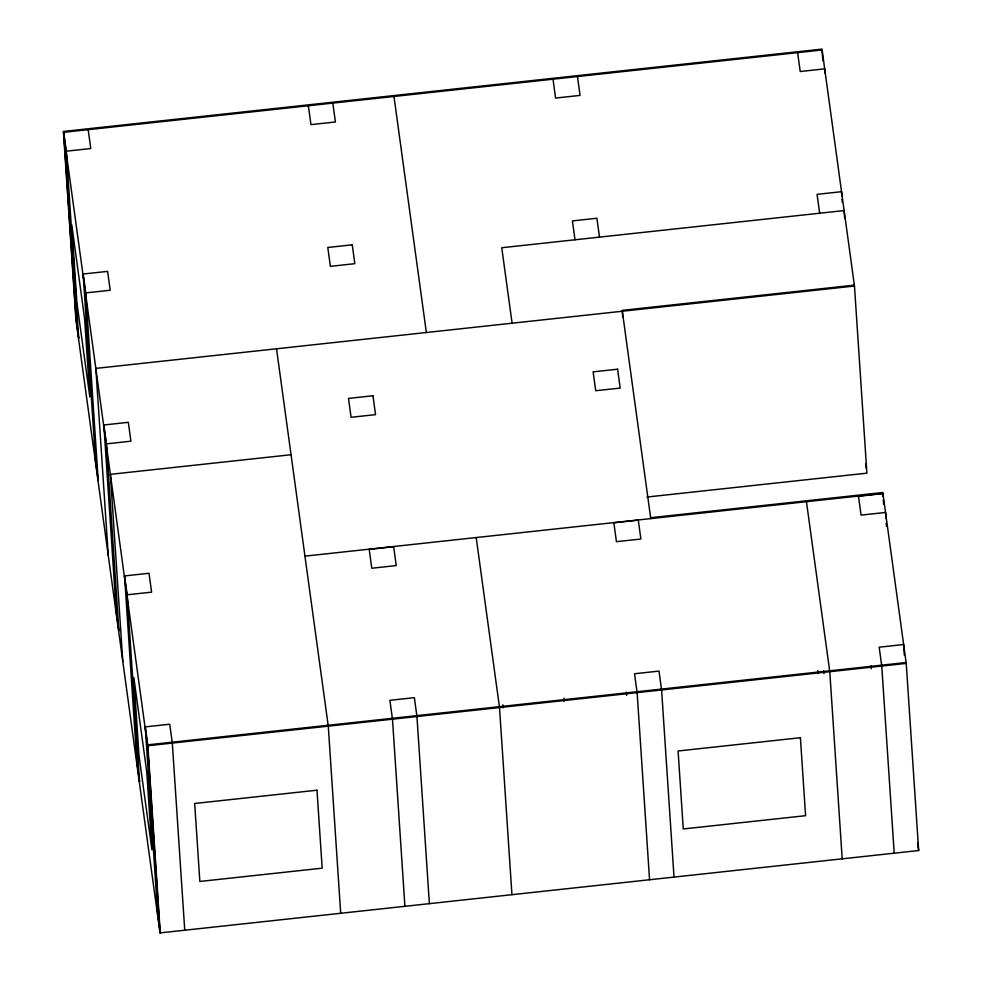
<?xml version="1.0" encoding="UTF-8"?>
<svg xmlns="http://www.w3.org/2000/svg" width="982" height="982" viewBox="0 0 982 982"><rect width="100%" height="100%" fill="white"/><g stroke="black" fill="none" stroke-linecap="round" stroke-linejoin="round"><path stroke-width="1.47" d="M66.31 151.191L63.72 132.325L76.154 319.457L78.732 338.324L66.31 151.191L90.774 148.54L88.184 129.661M83.151 274.027L107.615 271.376L110.205 290.242L85.741 292.906L98.175 480.026L95.585 461.159L83.151 274.027L85.741 292.906M854.352 285.148L622.195 310.361L650.759 518.594M650.636 517.71L882.793 492.51L906.226 663.402L918.661 850.535L160.017 932.9L147.595 745.768L63.339 131.465L821.983 49.1L854.475 286.032L95.843 368.397L108.266 555.53M103.859 424.985L128.323 422.321L130.913 441.188L106.449 443.852L118.871 630.972L116.281 612.105L103.859 424.985L106.449 443.852M291.04 454.727L110.365 474.343L122.799 661.475M646.893 497.052L866.897 473.164L854.475 286.032M304.948 556.143L882.904 493.394L883.137 496.634M124.554 575.931L149.019 573.267L151.609 592.146L127.144 594.797L139.579 781.93L136.989 763.051L124.554 575.931L127.144 594.797M882.941 493.59L858.477 496.241L861.067 515.108L885.531 512.457L885.924 518.545M145.262 726.876L147.852 745.743L160.275 932.875L157.685 914.009L145.262 726.876L169.726 724.225L172.316 743.092L184.739 930.212M147.472 744.884L906.104 662.519M147.595 745.768L906.226 663.402M865.658 464.081L866.284 468.635M917.618 842.949L918.661 850.535M797.63 52.635L800.22 71.514L824.684 68.85L824.99 73.417M819.663 213.217L817.073 194.35L841.537 191.699L841.832 196.253M806.455 501.692L829.778 671.7L842.2 858.833M823.64 670.681L824.045 673.652M577.465 76.547L580.043 95.414L555.579 98.065L553.001 79.198M599.486 237.128L596.896 218.25L572.432 220.913L575.022 239.78M512.101 323.213L501.753 247.734L844.127 210.565L844.63 218.164M476.196 537.547L499.519 707.568L511.941 894.688M393.978 96.469L426.36 332.517M332.824 103.11L335.414 121.977L310.95 124.628L308.36 105.761M276.519 348.782L328.27 726.152L340.693 913.285M160.017 932.9L75.896 319.481L63.462 132.349L822.094 49.984L822.806 60.639M904.348 655.19L903.636 644.536L879.172 647.199L881.762 666.066L894.197 853.186M886.23 523.111L886.439 526.156M883.309 499.482L883.64 504.245M842.04 199.297L842.237 202.341M871.071 665.735L871.267 668.767M817.675 670.571L817.883 673.603M674.02 877.098L661.586 689.965L658.996 671.099L634.532 673.75L637.122 692.617L649.556 879.749M622.318 311.245L622.723 317.333M626.43 692.285L626.626 695.33M563.999 698.177L564.196 701.209M502.833 704.806L503.042 707.838M429.38 903.661L416.945 716.529L414.367 697.662L389.903 700.313L392.481 719.18L404.915 906.312M352.256 244.813L327.792 247.476L330.382 266.343L354.846 263.679L352.256 244.813M372.964 395.758L348.5 398.422L351.077 417.289L375.541 414.637L372.964 395.758M617.592 369.207L593.128 371.859L595.718 390.726L620.182 388.074L617.592 369.207M393.659 546.716L369.195 549.368L371.785 568.234L396.249 565.583L393.659 546.716M638.3 520.153L613.836 522.805L616.426 541.671L640.89 539.02L638.3 520.153M316.99 790.203L194.681 803.485L199.849 881.455L322.17 868.174L316.99 790.203M800.404 737.715L678.096 750.997L683.263 828.968L805.584 815.686L800.404 737.715M84.661 319.04L71.723 224.694L76.903 302.665L89.841 397.01L84.661 319.04M146.76 771.889L133.822 677.543L139.002 755.514L151.94 849.86L146.76 771.889"/></g></svg>
